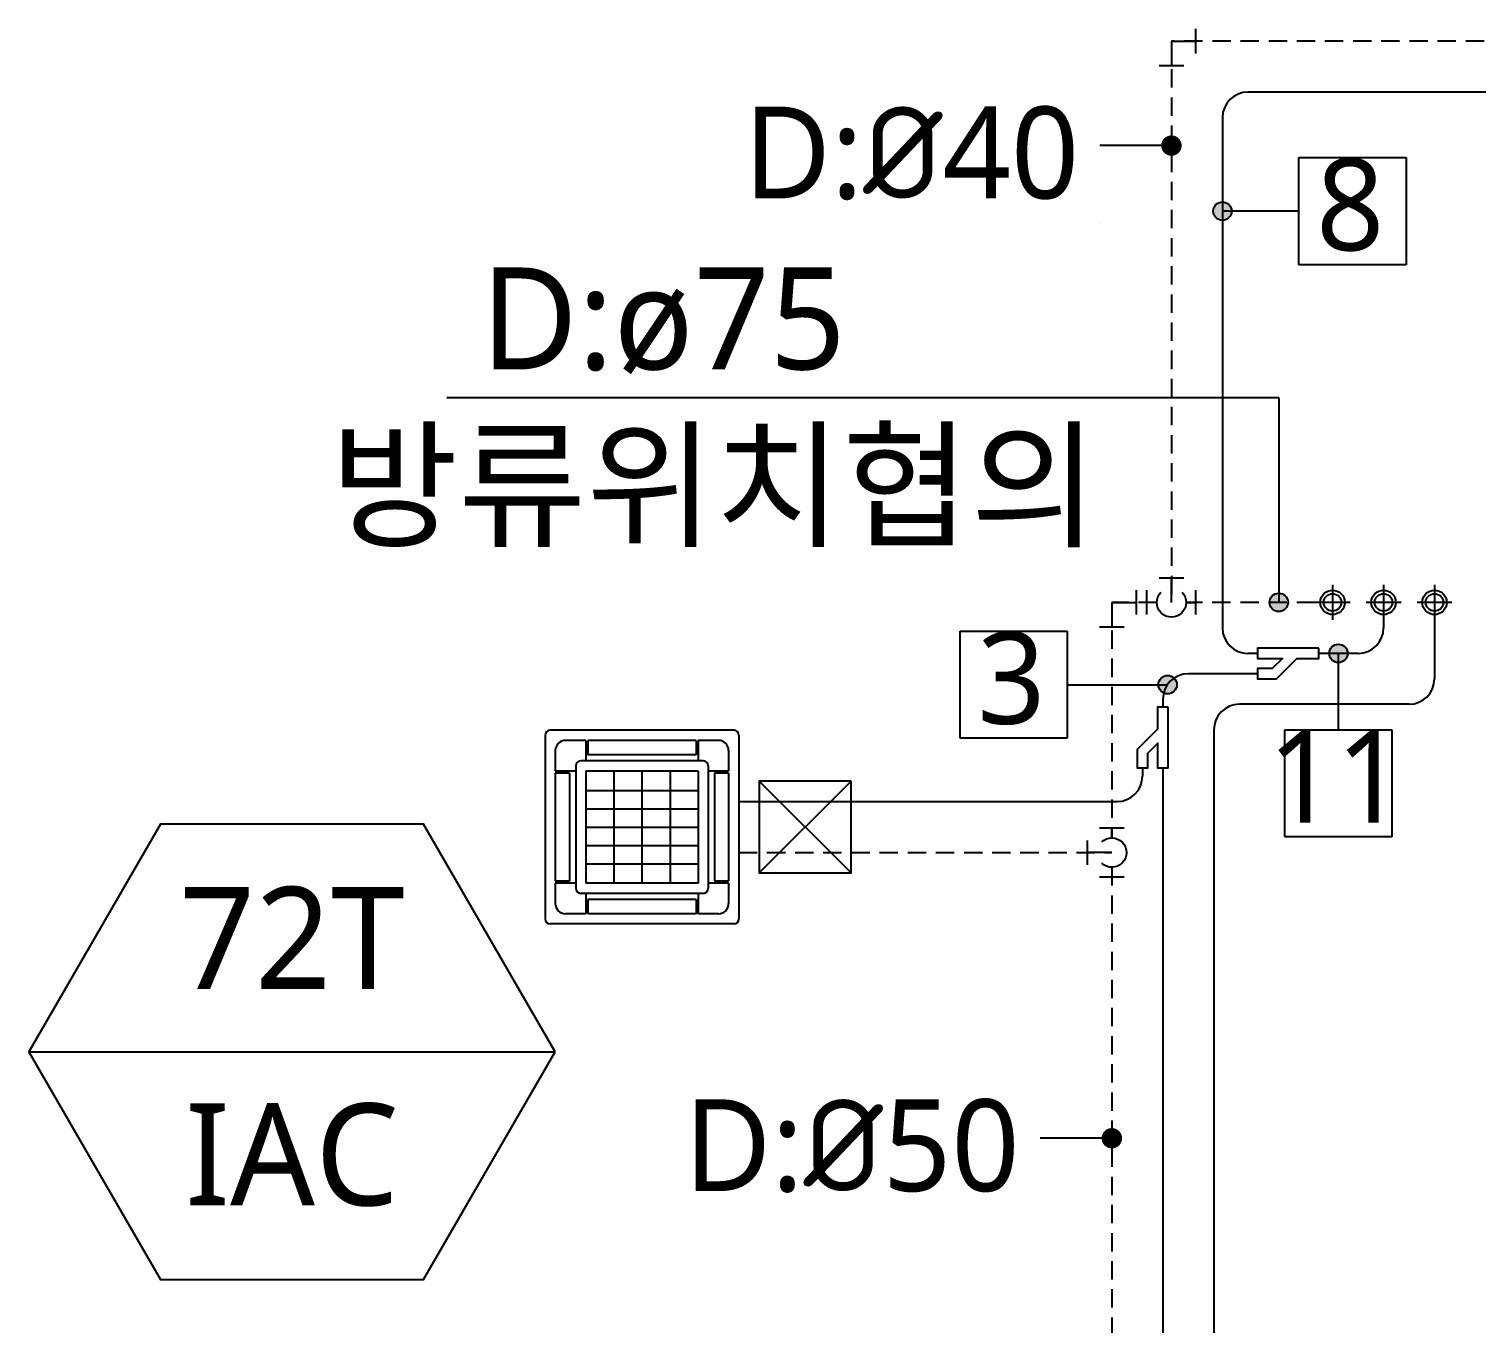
# Model space of a CAD drawing. Header units: millimetres. Extents: x 0 to 504600, y 0 to 118800.
# Drawn here: x 91419 to 98514, y 56329 to 62677 of the extents above; entities that cross this region are included whole.
import ezdxf
from ezdxf.enums import TextEntityAlignment as Align

# ---------------------------------------------------------------- set-up
doc = ezdxf.new("R2010")
doc.units = ezdxf.units.MM
doc.header["$LTSCALE"] = 200
doc.linetypes.add('HID', pattern=[2.3, 1.5, -0.8])
doc.layers.add('AM_8', color=1, linetype='Continuous', lineweight=25)
for name, color, linetype in [('LG-AIRCON', 240, 'Continuous'), ('LG-DRAIN', 4, 'HID'), ('LG-RLRG', 3, 'Continuous'), ('LG-TEXT', 2, 'Continuous'), ('LG-장비번호', 7, 'Continuous'), ('PIPE', 3, 'Continuous'), ('냉매관', 3, 'Continuous'), ('드레인', 4, 'HID')]:
    doc.layers.add(name, color=color, linetype=linetype)
doc.styles.add('LG전자', font='')
doc.styles.add('SUNJIN', font='malgun.ttf')
doc.styles.get('LG전자').set_extended_font_data('Malgun Gothic')

# ---------------------------------------------------------------- blocks, each defined once
blk = doc.blocks.new('장비번호')
at = {"layer": 'LG-장비번호', "color": 0}
blk.add_line((-516, 0), (516, 0), dxfattribs=at)
blk.add_lwpolyline([(516, 0), (258, 446.8), (-258, 446.8), (-516, 0), (-258, -446.8), (258, -446.8)], close=True, dxfattribs=at)
blk = doc.blocks.new('A$C1A5F2745')
at = {"color": 0}
for p, q in [((0, 925), (0, 25)), ((925, 950), (25, 950)), ((950, 925), (950, 25)), ((200, 900), (100, 900)), ((200, 900), (200, 800)), ((740, 900), (210, 900)), ((210, 900), (210, 830)), ((740, 900), (740, 830)), ((750, 900), (750, 800)), ((850, 900), (750, 900)), ((50, 850), (50, 750)), ((775, 800), (175, 800)), ((740, 830), (210, 830)), ((900, 850), (900, 750)), ((150, 750), (50, 750)), ((50, 740), (50, 210)), ((120, 740), (50, 740)), ((120, 740), (120, 210)), ((150, 775), (150, 175)), ((750, 750), (200, 750)), ((200, 750), (200, 200)), ((337.5, 750), (337.5, 200)), ((475, 750), (475, 200)), ((612.5, 750), (612.5, 200)), ((750, 750), (750, 200)), ((800, 775), (800, 175)), ((900, 750), (800, 750)), ((830, 740), (830, 210)), ((900, 740), (830, 740)), ((900, 740), (900, 210)), ((200, 655), (750, 655)), ((200, 565), (750, 565)), ((200, 475), (750, 475)), ((200, 385), (750, 385)), ((200, 295), (750, 295)), ((120, 210), (50, 210)), ((150, 200), (50, 200)), ((50, 200), (50, 100)), ((775, 150), (175, 150)), ((750, 200), (200, 200)), ((200, 150), (200, 50)), ((750, 150), (750, 50)), ((900, 200), (800, 200)), ((900, 210), (830, 210)), ((900, 200), (900, 100)), ((740, 120), (210, 120)), ((210, 120), (210, 50)), ((740, 120), (740, 50)), ((200, 50), (100, 50)), ((740, 50), (210, 50)), ((850, 50), (750, 50)), ((925, 0), (25, 0))]:
    blk.add_line(p, q, dxfattribs=at)
for centre, radius, start, end in [((25, 925), 25, 90, 180), ((925, 925), 25, 0, 90), ((100, 850), 50, 90, 180), ((850, 850), 50, 0, 90), ((175, 775), 25, 90, 180), ((775, 775), 25, 0, 90), ((175, 175), 25, 180, 270), ((775, 175), 25, 270, 0), ((100, 100), 50, 180, 270), ((850, 100), 50, 270, 0), ((25, 25), 25, 180, 270), ((925, 25), 25, 270, 0)]:
    blk.add_arc(centre, radius, start, end, dxfattribs=at)
blk = doc.blocks.new('A$C6AC5147B')
at = {"layer": 'PIPE', "color": 1, "linetype": 'Continuous'}
for p, q in [((75, 150), (75, 0)), ((150, 75), (0, 75))]:
    blk.add_line(p, q, dxfattribs=at)
at = {"layer": 'PIPE', "color": 0, "linetype": 'Continuous'}
for radius in [52.5, 37.5]:
    blk.add_circle((75, 75), radius, dxfattribs=at)
blk = doc.blocks.new('A$C761840EB')
at = {"layer": 'LG-DRAIN', "color": 2, "linetype": 'Continuous'}
for p, q in [((144, 153.6), (48, 153.6)), ((0, 9.6), (0, 105.6)), ((192, 9.6), (192, 105.6))]:
    blk.add_line(p, q, dxfattribs=at)
at = {"layer": 'LG-DRAIN', "linetype": 'Continuous'}
for p, q in [((96, 57.6), (96, 153.6)), ((38.4, 57.6), (0, 57.6)), ((153.6, 57.6), (192, 57.6))]:
    blk.add_line(p, q, dxfattribs=at)
at = {"layer": 'LG-DRAIN', "color": 2, "linetype": 'Continuous'}
blk.add_arc((96, 57.6), 57.6, 136.2383, 43.7617, dxfattribs=at)
blk = doc.blocks.new('실내기점검구')
at = {"layer": 'LG-AIRCON', "color": 5, "ltscale": 3}
for p, q in [((0, 450), (450, 0)), ((450, 450), (0, 0))]:
    blk.add_line(p, q, dxfattribs=at)
at = {"layer": 'LG-AIRCON', "color": 7, "ltscale": 3}
blk.add_lwpolyline([(450, 450), (0, 450), (0, 0), (450, 0)], close=True, dxfattribs=at)
blk = doc.blocks.new('A$C01A370DE')
at = {"layer": 'LG-DRAIN', "color": 2, "linetype": 'Continuous'}
for p, q in [((144, 144), (144, 48)), ((96, 0), (0, 0))]:
    blk.add_line(p, q, dxfattribs=at)
at = {"layer": 'LG-DRAIN', "linetype": 'Continuous'}
for q in [(144, 96), (48, 0)]:
    blk.add_line((48, 96), q, dxfattribs=at)
blk = doc.blocks.new('_DOT')
at = {"color": 0, "linetype": 'ByBlock'}
blk.add_line((-0.5, 0), (-1, 0), dxfattribs=at)
at = {"color": 0, "linetype": 'ByBlock', "const_width": 0.5}
blk.add_lwpolyline([(-0.25, 0, 1), (0.25, 0, 1)], format="xyb", close=True, dxfattribs=at)

msp = doc.modelspace()

# ---------------------------------------------------------------- hatches: boundary and pattern name
at = {"layer": 'AM_8'}
h = msp.add_hatch(color=256, dxfattribs=at)
edge = h.paths.add_edge_path()
edge.add_arc((97271, 61783.2), 45.1, 332.09676, 270, ccw=False)
edge.add_arc((97271, 61783.2), 45.1, 270, 332.09676, ccw=False)
h = msp.add_hatch(color=256, dxfattribs=at)
edge = h.paths.add_edge_path()
edge.add_arc((97547.3, 59864.3), 45.1, 62.09676, 360, ccw=False)
edge.add_arc((97547.3, 59864.3), 45.1, 0, 62.09676, ccw=False)
h = msp.add_hatch(color=256, dxfattribs=at)
edge = h.paths.add_edge_path()
edge.add_arc((97839.4, 59614.3), 45.1, 332.09676, 270, ccw=False)
edge.add_arc((97839.4, 59614.3), 45.1, 270, 332.09676, ccw=False)
h = msp.add_hatch(color=256, dxfattribs=at)
edge = h.paths.add_edge_path()
edge.add_arc((97002.4, 59460.7), 45.1, 270, 207.90324)
edge.add_arc((97002.4, 59460.7), 45.1, 207.90324, 270)

# ---------------------------------------------------------------- linework, layer by layer
at = {"layer": 'LG-RLRG'}
for p, q in [((99858.3, 62367), (97396, 62367)), ((97271, 62242), (97271, 59739.3)), ((98060.7, 59778.6), (98060.7, 59739.3)), ((98310.7, 59778.6), (98310.7, 59489.3)), ((97443.1, 59614.3), (97396, 59614.3)), ((97935.7, 59614.3), (97743.1, 59614.3)), ((97443.1, 59514.3), (97103.8, 59514.3)), ((96978.8, 59389.3), (96978.8, 59351.8)), ((98185.7, 59364.3), (97353.8, 59364.3)), ((97228.8, 59239.3), (97228.8, 45253.9)), ((96878.8, 59051.8), (96878.8, 59012.1)), ((96978.8, 59051.8), (96978.8, 54451.9)), ((94900, 58887.1), (96753.8, 58887.1))]:
    msp.add_line(p, q, dxfattribs=at)
for centre, start, end in [((97396, 62242), 90, 180), ((97396, 59739.3), 180, 270), ((97935.7, 59739.3), 270, 0), ((97103.8, 59389.3), 90, 180), ((98185.7, 59489.3), 270, 0), ((97353.8, 59239.3), 90, 180), ((96753.8, 59012.1), 270, 0)]:
    msp.add_arc(centre, 125, start, end, dxfattribs=at)
at = {"layer": 'LG-TEXT', "color": 1, "linetype": 'ByBlock', "lineweight": -2}
for p, q in [((96921, 62104.8), (96669.6, 62104.8)), ((96669.6, 61725), (96669.2, 61725)), ((96377.4, 57235.9), (96377.1, 57235.9)), ((96628.8, 57235.9), (96377.4, 57235.9))]:
    msp.add_line(p, q, dxfattribs=at)
at = {"layer": 'LG-TEXT', "color": 1}
for p, q in [((97646, 62045.7), (98171, 62045.7)), ((97646, 61520.7), (97646, 62045.7)), ((98171, 62045.7), (98171, 61520.7)), ((97646, 61783.2), (97271, 61783.2)), ((98171, 61520.7), (97646, 61520.7)), ((97547.3, 60868), (93469, 60868)), ((97547.3, 60868), (97547.3, 59864.3)), ((95985, 59723.2), (96510, 59723.2)), ((95985, 59198.2), (95985, 59723.2)), ((96510, 59723.2), (96510, 59198.2)), ((97839.4, 59239.3), (97839.4, 59614.3)), ((96510, 59460.7), (97002.4, 59460.7)), ((96510, 59198.2), (95985, 59198.2)), ((97576.9, 59239.3), (98101.9, 59239.3)), ((97576.9, 58714.3), (97576.9, 59239.3)), ((98101.9, 59239.3), (98101.9, 58714.3)), ((98101.9, 58714.3), (97576.9, 58714.3))]:
    msp.add_line(p, q, dxfattribs=at)
for centre in [(97271, 61783.2), (97547.3, 59864.3), (97839.4, 59614.3), (97002.4, 59460.7)]:
    msp.add_circle(centre, 45.1, dxfattribs=at)
at = {"layer": '냉매관', "color": 2}
for points in [[(97743.1, 59639.3), (97443.1, 59639.3), (97443.1, 59589.3), (97564.8, 59589.3), (97514.8, 59539.3), (97443.1, 59539.3), (97443.1, 59489.3), (97535.5, 59489.3), (97635.5, 59589.3), (97743.1, 59589.3)], [(97003.8, 59351.8), (97003.8, 59051.8), (96953.8, 59051.8), (96953.8, 59173.4), (96903.8, 59123.4), (96903.8, 59051.8), (96853.8, 59051.8), (96853.8, 59144.1), (96953.8, 59244.1), (96953.8, 59351.8)]]:
    msp.add_lwpolyline(points, close=True, dxfattribs=at)
at = {"layer": '드레인', "ltscale": 0.3}
for p, q in [((97021, 62617), (97021, 59864.3)), ((100623.6, 62617), (97021, 62617)), ((96949, 59864.3), (96728.8, 59864.3)), ((96728.8, 59864.3), (96728.8, 58709.1)), ((97725, 59864.3), (97093, 59864.3)), ((94900, 58637.1), (96728.8, 58637.1)), ((96728.8, 58565.1), (96728.8, 54148.9))]:
    msp.add_line(p, q, dxfattribs=at)

# ---------------------------------------------------------------- block references
at = {"layer": 'LG-AIRCON', "color": 200}
msp.add_blockref('A$C1A5F2745', (93950, 58287.1), dxfattribs=at)
at = {"layer": 'LG-AIRCON', "color": 8}
msp.add_blockref('실내기점검구', (95000, 58537.1), dxfattribs=at)
at = {"layer": 'LG-RLRG', "xscale": 1.142857142857143, "yscale": 1.142857142857143, "zscale": 1.142857142857143}
for p in [(97975, 59778.6), (98225, 59778.6)]:
    msp.add_blockref('A$C6AC5147B', p, dxfattribs=at)
at = {"layer": 'LG-TEXT', "color": 1, "linetype": 'ByBlock', "lineweight": -2, "xscale": 100, "yscale": 100, "zscale": 100}
for p in [(97021, 62104.8), (96728.8, 57235.9)]:
    msp.add_blockref('_DOT', p, dxfattribs=at)
at = {"layer": 'LG-장비번호', "color": 2, "xscale": 2.5, "yscale": 2.5, "zscale": 2.5}
msp.add_blockref('장비번호', (92709.4, 57660.1), dxfattribs=at)
at = {"layer": '드레인', "xscale": -1.25, "yscale": 1.25, "zscale": 1.25, "rotation": 89.99999999999997}
for name, p in [('A$C01A370DE', (97141, 62677)), ('A$C01A370DE', (96848.8, 59924.3)), ('A$C761840EB', (96800.8, 58757.1))]:
    msp.add_blockref(name, p, dxfattribs=at)
at = {"layer": '드레인', "xscale": -1.25, "yscale": 1.25, "zscale": 1.25}
msp.add_blockref('A$C761840EB', (97141, 59792.3), dxfattribs=at)
at = {"layer": '드레인', "ltscale": 0.3, "xscale": 1.142857142857143, "yscale": 1.142857142857143, "zscale": 1.142857142857143}
msp.add_blockref('A$C6AC5147B', (97725, 59778.6), dxfattribs=at)

# ---------------------------------------------------------------- texts
at = {"layer": 'LG-TEXT', "color": 2, "style": 'SUNJIN'}
for s, p in [('8', (97897.5, 61590.9)), ('3', (96236.5, 59268.4)), ('11', (97828.5, 58784.5))]:
    msp.add_text(s, height=450, dxfattribs=at).set_placement(p, align=Align.CENTER)
for s, p in [('D:ø75', (95424.2, 61006.9)), ('방류위치협의', (96661.8, 60188.5))]:
    msp.add_text(s, height=500, dxfattribs=at).set_placement(p, align=Align.RIGHT)
at = {"layer": 'LG-TEXT', "char_height": 450, "attachment_point": 3, "style": 'LG전자'}
for s, insert in [('D:{\\fISOCPEUR|b0|i0|c129|p34;%%C}40', (96569.2, 62295.5)), ('D:{\\fISOCPEUR|b0|i0|c129|p34;%%C}50', (96277.1, 57426.6))]:
    msp.add_mtext(s, dxfattribs=dict(at, insert=insert))
at = {"layer": 'LG-장비번호', "color": 2, "style": 'SUNJIN'}
for s, p in [('72T', (92709.4, 58218.8)), ('IAC', (92709.4, 57156.8))]:
    msp.add_text(s, height=500, dxfattribs=at).set_placement(p, align=Align.MIDDLE_CENTER)

doc.saveas('drawing.dxf')
